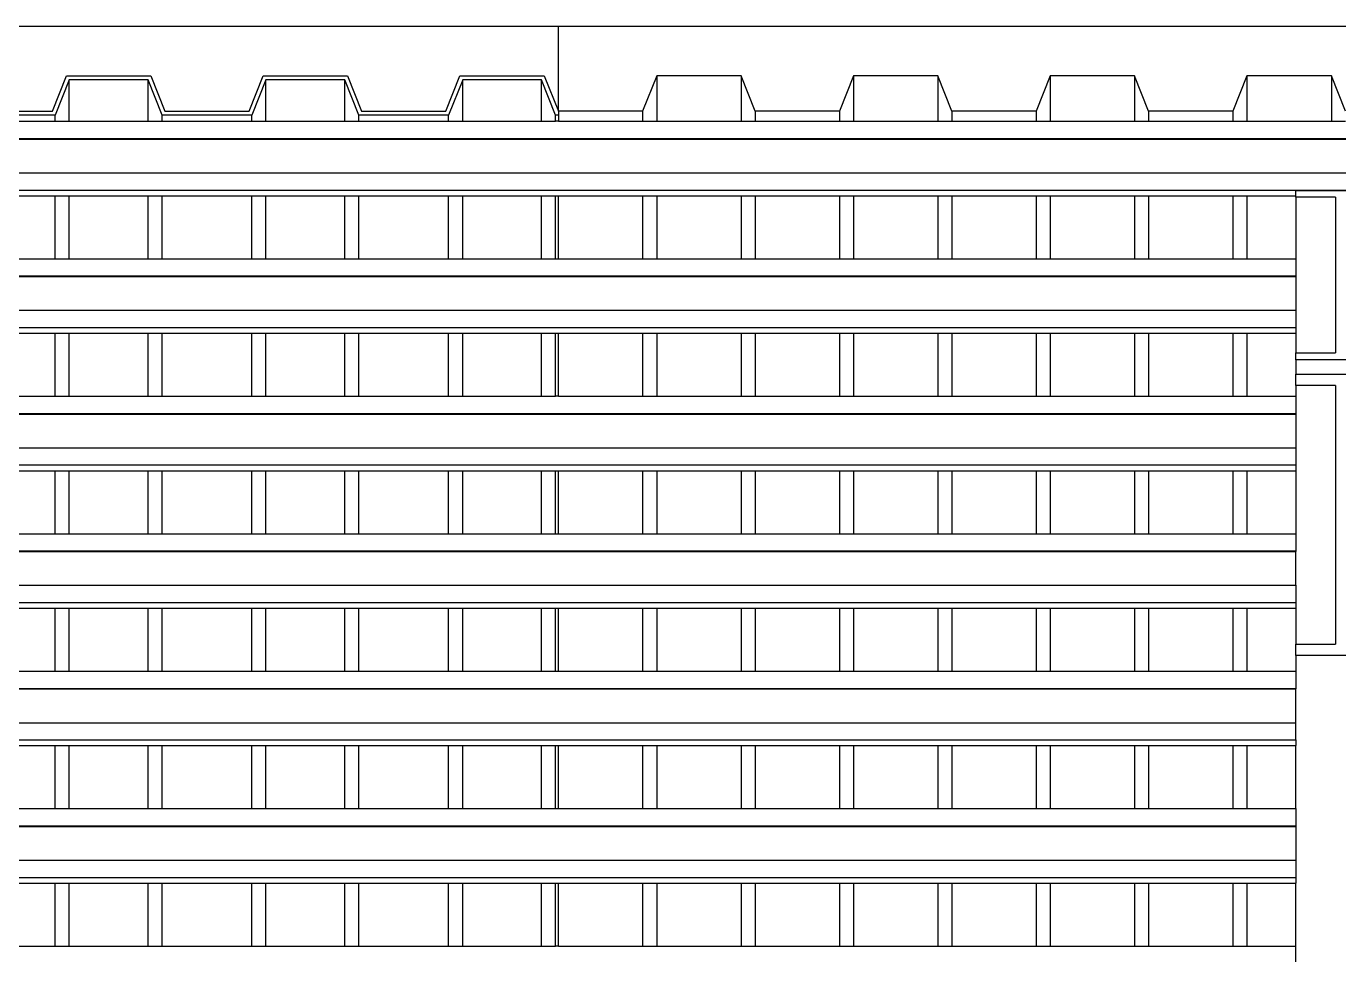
# Model space of a CAD drawing. Extents: x -34 to 34, y -12.8 to 11.9.
# Drawn here: x -24.859 to -22.976, y 10.591 to 11.923 of the extents above; entities that cross this region are included whole.
import ezdxf

# ---------------------------------------------------------------- set-up
doc = ezdxf.new("R2010")
doc.units = 0
doc.layers.get('0').update_dxf_attribs({"linetype": 'CONTINUOUS'})
doc.layers.add('SECTIONCUTEDGES', color=7, linetype='CONTINUOUS')

msp = doc.modelspace()

# ---------------------------------------------------------------- linework, layer by layer
for p, q in [((-23.9546, 11.8521), (-23.9546, 11.7867)), ((-23.8336, 11.8521), (-23.8336, 11.7867)), ((-23.6722, 11.8521), (-23.6722, 11.7867)), ((-23.5511, 11.8521), (-23.5511, 11.7867)), ((-23.3898, 11.8521), (-23.3898, 11.7867)), ((-23.2687, 11.8521), (-23.2687, 11.7867)), ((-23.1074, 11.8521), (-23.1074, 11.7867)), ((-22.9863, 11.8521), (-22.9863, 11.7867)), ((-24.7979, 11.7867), (-24.7979, 11.8463)), ((-24.6847, 11.7867), (-24.6847, 11.8463)), ((-24.5155, 11.7867), (-24.5155, 11.8463)), ((-24.4023, 11.7867), (-24.4023, 11.8463)), ((-24.2331, 11.7867), (-24.2331, 11.8463)), ((-24.1199, 11.7867), (-24.1199, 11.8463)), ((-24.8181, 11.7867), (-24.8181, 11.7956)), ((-24.6645, 11.7867), (-24.6645, 11.7956)), ((-24.5357, 11.7867), (-24.5357, 11.7956)), ((-24.3821, 11.7867), (-24.3821, 11.7956)), ((-24.2533, 11.7867), (-24.2533, 11.7956)), ((-24.0997, 11.7867), (-24.0997, 11.7956)), ((-24.0958, 11.7956), (-24.0958, 11.7867)), ((-23.9748, 11.8014), (-23.9748, 11.7867)), ((-23.8134, 11.8014), (-23.8134, 11.7867)), ((-23.6924, 11.8014), (-23.6924, 11.7867)), ((-23.531, 11.8014), (-23.531, 11.7867)), ((-23.4099, 11.8014), (-23.4099, 11.7867)), ((-23.2486, 11.8014), (-23.2486, 11.7867)), ((-23.1275, 11.8014), (-23.1275, 11.7867)), ((-24.947, 11.7867), (-24.8181, 11.7867)), ((-24.8181, 11.7867), (-24.7979, 11.7867)), ((-24.7979, 11.7867), (-24.6847, 11.7867)), ((-24.6847, 11.7867), (-24.6645, 11.7867)), ((-24.6645, 11.7867), (-24.5357, 11.7867)), ((-24.5357, 11.7867), (-24.5155, 11.7867)), ((-24.5155, 11.7867), (-24.4023, 11.7867)), ((-24.4023, 11.7867), (-24.3821, 11.7867)), ((-24.3821, 11.7867), (-24.2533, 11.7867)), ((-24.2533, 11.7867), (-24.2331, 11.7867)), ((-24.2331, 11.7867), (-24.1199, 11.7867)), ((-24.1199, 11.7867), (-24.0997, 11.7867)), ((-24.0958, 11.7867), (-24.0997, 11.7867)), ((-24.0958, 11.7867), (-23.9748, 11.7867)), ((-23.9748, 11.7867), (-23.9546, 11.7867)), ((-23.9546, 11.7867), (-23.8336, 11.7867)), ((-23.8336, 11.7867), (-23.8134, 11.7867)), ((-23.8134, 11.7867), (-23.6924, 11.7867)), ((-23.6924, 11.7867), (-23.6722, 11.7867)), ((-23.6722, 11.7867), (-23.5511, 11.7867)), ((-23.5511, 11.7867), (-23.531, 11.7867)), ((-23.531, 11.7867), (-23.4099, 11.7867)), ((-23.4099, 11.7867), (-23.3898, 11.7867)), ((-23.3898, 11.7867), (-23.2687, 11.7867)), ((-23.2687, 11.7867), (-23.2486, 11.7867)), ((-23.2486, 11.7867), (-23.1275, 11.7867)), ((-23.1275, 11.7867), (-23.1074, 11.7867)), ((-23.1074, 11.7867), (-22.9863, 11.7867)), ((-22.9863, 11.7867), (-22.9661, 11.7867)), ((-29.4818, 11.762), (-11.7932, 11.762)), ((-29.4818, 11.7612), (-11.7932, 11.7612)), ((-29.4818, 11.7127), (-11.7932, 11.7127)), ((-26.6672, 11.688), (-11.7932, 11.688)), ((-24.947, 11.6798), (-24.8181, 11.6798)), ((-24.8181, 11.5894), (-24.8181, 11.6798)), ((-24.8181, 11.6798), (-24.7979, 11.6798)), ((-24.7979, 11.5894), (-24.7979, 11.6798)), ((-24.7979, 11.6798), (-24.6847, 11.6798)), ((-24.6847, 11.5894), (-24.6847, 11.6798)), ((-24.6847, 11.6798), (-24.6645, 11.6798)), ((-24.6645, 11.5894), (-24.6645, 11.6798)), ((-24.6645, 11.6798), (-24.5357, 11.6798)), ((-24.5357, 11.5894), (-24.5357, 11.6798)), ((-24.5357, 11.6798), (-24.5155, 11.6798)), ((-24.5155, 11.5894), (-24.5155, 11.6798)), ((-24.5155, 11.6798), (-24.4023, 11.6798)), ((-24.4023, 11.5894), (-24.4023, 11.6798)), ((-24.4023, 11.6798), (-24.3821, 11.6798)), ((-24.3821, 11.5894), (-24.3821, 11.6798)), ((-24.3821, 11.6798), (-24.2533, 11.6798)), ((-24.2533, 11.5894), (-24.2533, 11.6798)), ((-24.2533, 11.6798), (-24.2331, 11.6798)), ((-24.2331, 11.5894), (-24.2331, 11.6798)), ((-24.2331, 11.6798), (-24.1199, 11.6798)), ((-24.1199, 11.5894), (-24.1199, 11.6798)), ((-24.1199, 11.6798), (-24.0997, 11.6798)), ((-24.0997, 11.5894), (-24.0997, 11.6798)), ((-24.0997, 11.6798), (-24.0958, 11.6798)), ((-24.0958, 11.5894), (-24.0958, 11.6798)), ((-24.0958, 11.6798), (-23.9748, 11.6798)), ((-23.9748, 11.6798), (-23.9748, 11.5894)), ((-23.9748, 11.6798), (-23.9546, 11.6798)), ((-23.9546, 11.6798), (-23.9546, 11.5894)), ((-23.9546, 11.6798), (-23.8336, 11.6798)), ((-23.8336, 11.6798), (-23.8336, 11.5894)), ((-23.8336, 11.6798), (-23.8134, 11.6798)), ((-23.8134, 11.6798), (-23.8134, 11.5894)), ((-23.8134, 11.6798), (-23.6924, 11.6798)), ((-23.6924, 11.6798), (-23.6924, 11.5894)), ((-23.6924, 11.6798), (-23.6722, 11.6798)), ((-23.6722, 11.6798), (-23.6722, 11.5894)), ((-23.6722, 11.6798), (-23.5511, 11.6798)), ((-23.5511, 11.6798), (-23.5511, 11.5894)), ((-23.5511, 11.6798), (-23.531, 11.6798)), ((-23.531, 11.6798), (-23.531, 11.5894)), ((-23.531, 11.6798), (-23.4099, 11.6798)), ((-23.4099, 11.6798), (-23.4099, 11.5894)), ((-23.4099, 11.6798), (-23.3898, 11.6798)), ((-23.3898, 11.6798), (-23.3898, 11.5894)), ((-23.3898, 11.6798), (-23.2687, 11.6798)), ((-23.2687, 11.6798), (-23.2687, 11.5894)), ((-23.2687, 11.6798), (-23.2486, 11.6798)), ((-23.2486, 11.6798), (-23.2486, 11.5894)), ((-23.2486, 11.6798), (-23.1275, 11.6798)), ((-23.1275, 11.6798), (-23.1275, 11.5894)), ((-23.1275, 11.6798), (-23.1074, 11.6798)), ((-23.1074, 11.6798), (-23.1074, 11.5894)), ((-23.1074, 11.6798), (-23.0372, 11.6798)), ((-23.0372, 11.6776), (-23.0372, 11.5894)), ((-24.947, 11.5894), (-24.8181, 11.5894)), ((-24.8181, 11.5894), (-24.7979, 11.5894)), ((-24.7979, 11.5894), (-24.6847, 11.5894)), ((-24.6847, 11.5894), (-24.6645, 11.5894)), ((-24.6645, 11.5894), (-24.5357, 11.5894)), ((-24.5357, 11.5894), (-24.5155, 11.5894)), ((-24.5155, 11.5894), (-24.4023, 11.5894)), ((-24.4023, 11.5894), (-24.3821, 11.5894)), ((-24.3821, 11.5894), (-24.2533, 11.5894)), ((-24.2533, 11.5894), (-24.2331, 11.5894)), ((-24.2331, 11.5894), (-24.1199, 11.5894)), ((-24.1199, 11.5894), (-24.0997, 11.5894)), ((-24.0997, 11.5894), (-24.0958, 11.5894)), ((-24.0958, 11.5894), (-23.9748, 11.5894)), ((-23.9748, 11.5894), (-23.9546, 11.5894)), ((-23.9546, 11.5894), (-23.8336, 11.5894)), ((-23.8336, 11.5894), (-23.8134, 11.5894)), ((-23.8134, 11.5894), (-23.6924, 11.5894)), ((-23.6924, 11.5894), (-23.6722, 11.5894)), ((-23.6722, 11.5894), (-23.5511, 11.5894)), ((-23.5511, 11.5894), (-23.531, 11.5894)), ((-23.531, 11.5894), (-23.4099, 11.5894)), ((-23.4099, 11.5894), (-23.3898, 11.5894)), ((-23.3898, 11.5894), (-23.2687, 11.5894)), ((-23.2687, 11.5894), (-23.2486, 11.5894)), ((-23.2486, 11.5894), (-23.1275, 11.5894)), ((-23.1275, 11.5894), (-23.1074, 11.5894)), ((-23.1074, 11.5894), (-23.0372, 11.5894)), ((-23.0372, 11.5894), (-23.0372, 11.5647)), ((-26.6672, 11.5647), (-23.0372, 11.5647)), ((-26.6672, 11.5639), (-23.0372, 11.5639)), ((-23.0372, 11.5647), (-23.0372, 11.5639)), ((-23.0372, 11.5639), (-23.0372, 11.5154)), ((-26.6672, 11.5154), (-23.0372, 11.5154)), ((-23.0372, 11.5154), (-23.0372, 11.4907)), ((-26.6672, 11.4907), (-23.0372, 11.4907)), ((-24.947, 11.4825), (-24.8181, 11.4825)), ((-24.8181, 11.3921), (-24.8181, 11.4825)), ((-24.8181, 11.4825), (-24.7979, 11.4825)), ((-24.7979, 11.3921), (-24.7979, 11.4825)), ((-24.7979, 11.4825), (-24.6847, 11.4825)), ((-24.6847, 11.3921), (-24.6847, 11.4825)), ((-24.6847, 11.4825), (-24.6645, 11.4825)), ((-24.6645, 11.3921), (-24.6645, 11.4825)), ((-24.6645, 11.4825), (-24.5357, 11.4825)), ((-24.5357, 11.3921), (-24.5357, 11.4825)), ((-24.5357, 11.4825), (-24.5155, 11.4825)), ((-24.5155, 11.3921), (-24.5155, 11.4825)), ((-24.5155, 11.4825), (-24.4023, 11.4825)), ((-24.4023, 11.3921), (-24.4023, 11.4825)), ((-24.4023, 11.4825), (-24.3821, 11.4825)), ((-24.3821, 11.3921), (-24.3821, 11.4825)), ((-24.3821, 11.4825), (-24.2533, 11.4825)), ((-24.2533, 11.3921), (-24.2533, 11.4825)), ((-24.2533, 11.4825), (-24.2331, 11.4825)), ((-24.2331, 11.3921), (-24.2331, 11.4825)), ((-24.2331, 11.4825), (-24.1199, 11.4825)), ((-24.1199, 11.3921), (-24.1199, 11.4825)), ((-24.1199, 11.4825), (-24.0997, 11.4825)), ((-24.0997, 11.3921), (-24.0997, 11.4825)), ((-24.0997, 11.4825), (-24.0958, 11.4825)), ((-24.0958, 11.3921), (-24.0958, 11.4825)), ((-24.0958, 11.4825), (-23.9748, 11.4825)), ((-23.9748, 11.4825), (-23.9748, 11.3921)), ((-23.9748, 11.4825), (-23.9546, 11.4825)), ((-23.9546, 11.4825), (-23.9546, 11.3921)), ((-23.9546, 11.4825), (-23.8336, 11.4825)), ((-23.8336, 11.4825), (-23.8336, 11.3921)), ((-23.8336, 11.4825), (-23.8134, 11.4825)), ((-23.8134, 11.4825), (-23.8134, 11.3921)), ((-23.8134, 11.4825), (-23.6924, 11.4825)), ((-23.6924, 11.4825), (-23.6924, 11.3921)), ((-23.6924, 11.4825), (-23.6722, 11.4825)), ((-23.6722, 11.4825), (-23.6722, 11.3921)), ((-23.6722, 11.4825), (-23.5511, 11.4825)), ((-23.5511, 11.4825), (-23.5511, 11.3921)), ((-23.5511, 11.4825), (-23.531, 11.4825)), ((-23.531, 11.4825), (-23.531, 11.3921)), ((-23.531, 11.4825), (-23.4099, 11.4825)), ((-23.4099, 11.4825), (-23.4099, 11.3921)), ((-23.4099, 11.4825), (-23.3898, 11.4825)), ((-23.3898, 11.4825), (-23.3898, 11.3921)), ((-23.3898, 11.4825), (-23.2687, 11.4825)), ((-23.2687, 11.4825), (-23.2687, 11.3921)), ((-23.2687, 11.4825), (-23.2486, 11.4825)), ((-23.2486, 11.4825), (-23.2486, 11.3921)), ((-23.2486, 11.4825), (-23.1275, 11.4825)), ((-23.1275, 11.4825), (-23.1275, 11.3921)), ((-23.1275, 11.4825), (-23.1074, 11.4825)), ((-23.1074, 11.4825), (-23.1074, 11.3921)), ((-23.1074, 11.4825), (-23.0372, 11.4825)), ((-23.0372, 11.4907), (-23.0372, 11.4825)), ((-23.0372, 11.4825), (-23.0372, 11.4542)), ((-23.0372, 11.4442), (-23.0372, 11.4238)), ((-23.0372, 11.4073), (-23.0372, 11.3921)), ((-24.947, 11.3921), (-24.8181, 11.3921)), ((-24.8181, 11.3921), (-24.7979, 11.3921)), ((-24.7979, 11.3921), (-24.6847, 11.3921)), ((-24.6847, 11.3921), (-24.6645, 11.3921)), ((-24.6645, 11.3921), (-24.5357, 11.3921)), ((-24.5357, 11.3921), (-24.5155, 11.3921)), ((-24.5155, 11.3921), (-24.4023, 11.3921)), ((-24.4023, 11.3921), (-24.3821, 11.3921)), ((-24.3821, 11.3921), (-24.2533, 11.3921)), ((-24.2533, 11.3921), (-24.2331, 11.3921)), ((-24.2331, 11.3921), (-24.1199, 11.3921)), ((-24.1199, 11.3921), (-24.0997, 11.3921)), ((-24.0958, 11.3921), (-24.0997, 11.3921)), ((-24.0958, 11.3921), (-23.9748, 11.3921)), ((-23.9748, 11.3921), (-23.9546, 11.3921)), ((-23.9546, 11.3921), (-23.8336, 11.3921)), ((-23.8336, 11.3921), (-23.8134, 11.3921)), ((-23.8134, 11.3921), (-23.6924, 11.3921)), ((-23.6924, 11.3921), (-23.6722, 11.3921)), ((-23.6722, 11.3921), (-23.5511, 11.3921)), ((-23.5511, 11.3921), (-23.531, 11.3921)), ((-23.531, 11.3921), (-23.4099, 11.3921)), ((-23.4099, 11.3921), (-23.3898, 11.3921)), ((-23.3898, 11.3921), (-23.2687, 11.3921)), ((-23.2687, 11.3921), (-23.2486, 11.3921)), ((-23.2486, 11.3921), (-23.1275, 11.3921)), ((-23.1275, 11.3921), (-23.1074, 11.3921)), ((-23.1074, 11.3921), (-23.0372, 11.3921)), ((-23.0372, 11.3921), (-23.0372, 11.3674)), ((-26.6672, 11.3674), (-23.0372, 11.3674)), ((-26.6672, 11.3666), (-23.0372, 11.3666)), ((-23.0372, 11.3674), (-23.0372, 11.3666)), ((-23.0372, 11.3666), (-23.0372, 11.3181)), ((-26.6672, 11.3181), (-23.0372, 11.3181)), ((-23.0372, 11.3181), (-23.0372, 11.2935)), ((-26.6672, 11.2935), (-23.0372, 11.2935)), ((-24.947, 11.2852), (-24.8181, 11.2852)), ((-24.8181, 11.1948), (-24.8181, 11.2852)), ((-24.8181, 11.2852), (-24.7979, 11.2852)), ((-24.7979, 11.1948), (-24.7979, 11.2852)), ((-24.7979, 11.2852), (-24.6847, 11.2852)), ((-24.6847, 11.1948), (-24.6847, 11.2852)), ((-24.6847, 11.2852), (-24.6645, 11.2852)), ((-24.6645, 11.1948), (-24.6645, 11.2852)), ((-24.6645, 11.2852), (-24.5357, 11.2852)), ((-24.5357, 11.1948), (-24.5357, 11.2852)), ((-24.5357, 11.2852), (-24.5155, 11.2852)), ((-24.5155, 11.1948), (-24.5155, 11.2852)), ((-24.5155, 11.2852), (-24.4023, 11.2852)), ((-24.4023, 11.1948), (-24.4023, 11.2852)), ((-24.4023, 11.2852), (-24.3821, 11.2852)), ((-24.3821, 11.1948), (-24.3821, 11.2852)), ((-24.3821, 11.2852), (-24.2533, 11.2852)), ((-24.2533, 11.1948), (-24.2533, 11.2852)), ((-24.2533, 11.2852), (-24.2331, 11.2852)), ((-24.2331, 11.1948), (-24.2331, 11.2852)), ((-24.2331, 11.2852), (-24.1199, 11.2852)), ((-24.1199, 11.1948), (-24.1199, 11.2852)), ((-24.1199, 11.2852), (-24.0997, 11.2852)), ((-24.0997, 11.1948), (-24.0997, 11.2852)), ((-24.0997, 11.2852), (-24.0958, 11.2852)), ((-24.0958, 11.1948), (-24.0958, 11.2852)), ((-24.0958, 11.2852), (-23.9748, 11.2852)), ((-23.9748, 11.2852), (-23.9748, 11.1948)), ((-23.9748, 11.2852), (-23.9546, 11.2852)), ((-23.9546, 11.2852), (-23.9546, 11.1948)), ((-23.9546, 11.2852), (-23.8336, 11.2852)), ((-23.8336, 11.2852), (-23.8336, 11.1948)), ((-23.8336, 11.2852), (-23.8134, 11.2852)), ((-23.8134, 11.2852), (-23.8134, 11.1948)), ((-23.8134, 11.2852), (-23.6924, 11.2852)), ((-23.6924, 11.2852), (-23.6924, 11.1948)), ((-23.6924, 11.2852), (-23.6722, 11.2852)), ((-23.6722, 11.2852), (-23.6722, 11.1948)), ((-23.6722, 11.2852), (-23.5511, 11.2852)), ((-23.5511, 11.2852), (-23.5511, 11.1948)), ((-23.5511, 11.2852), (-23.531, 11.2852)), ((-23.531, 11.2852), (-23.531, 11.1948)), ((-23.531, 11.2852), (-23.4099, 11.2852)), ((-23.4099, 11.2852), (-23.4099, 11.1948)), ((-23.4099, 11.2852), (-23.3898, 11.2852)), ((-23.3898, 11.2852), (-23.3898, 11.1948)), ((-23.3898, 11.2852), (-23.2687, 11.2852)), ((-23.2687, 11.2852), (-23.2687, 11.1948)), ((-23.2687, 11.2852), (-23.2486, 11.2852)), ((-23.2486, 11.2852), (-23.2486, 11.1948)), ((-23.2486, 11.2852), (-23.1275, 11.2852)), ((-23.1275, 11.2852), (-23.1275, 11.1948)), ((-23.1275, 11.2852), (-23.1074, 11.2852)), ((-23.1074, 11.2852), (-23.1074, 11.1948)), ((-23.1074, 11.2852), (-23.0372, 11.2852)), ((-23.0372, 11.2935), (-23.0372, 11.2852)), ((-23.0372, 11.2852), (-23.0372, 11.1948)), ((-24.947, 11.1948), (-24.8181, 11.1948)), ((-24.8181, 11.1948), (-24.7979, 11.1948)), ((-24.7979, 11.1948), (-24.6847, 11.1948)), ((-24.6847, 11.1948), (-24.6645, 11.1948)), ((-24.6645, 11.1948), (-24.5357, 11.1948)), ((-24.5357, 11.1948), (-24.5155, 11.1948)), ((-24.5155, 11.1948), (-24.4023, 11.1948)), ((-24.4023, 11.1948), (-24.3821, 11.1948)), ((-24.3821, 11.1948), (-24.2533, 11.1948)), ((-24.2533, 11.1948), (-24.2331, 11.1948)), ((-24.2331, 11.1948), (-24.1199, 11.1948)), ((-24.1199, 11.1948), (-24.0997, 11.1948)), ((-24.0997, 11.1948), (-24.0958, 11.1948)), ((-24.0958, 11.1948), (-23.9748, 11.1948)), ((-23.9748, 11.1948), (-23.9546, 11.1948)), ((-23.9546, 11.1948), (-23.8336, 11.1948)), ((-23.8336, 11.1948), (-23.8134, 11.1948)), ((-23.8134, 11.1948), (-23.6924, 11.1948)), ((-23.6924, 11.1948), (-23.6722, 11.1948)), ((-23.6722, 11.1948), (-23.5511, 11.1948)), ((-23.5511, 11.1948), (-23.531, 11.1948)), ((-23.531, 11.1948), (-23.4099, 11.1948)), ((-23.4099, 11.1948), (-23.3898, 11.1948)), ((-23.3898, 11.1948), (-23.2687, 11.1948)), ((-23.2687, 11.1948), (-23.2486, 11.1948)), ((-23.2486, 11.1948), (-23.1275, 11.1948)), ((-23.1275, 11.1948), (-23.1074, 11.1948)), ((-23.1074, 11.1948), (-23.0372, 11.1948)), ((-23.0372, 11.1948), (-23.0372, 11.1702)), ((-26.6672, 11.1702), (-23.0372, 11.1702)), ((-26.6672, 11.1693), (-23.0372, 11.1693)), ((-23.0372, 11.1702), (-23.0372, 11.1693)), ((-23.0372, 11.1208), (-23.0372, 11.1693)), ((-26.6672, 11.1208), (-23.0372, 11.1208)), ((-23.0372, 11.1208), (-23.0372, 11.0962)), ((-26.6672, 11.0962), (-23.0372, 11.0962)), ((-23.0372, 11.0962), (-23.0372, 11.088)), ((-24.947, 11.088), (-24.8181, 11.088)), ((-24.8181, 10.9975), (-24.8181, 11.088)), ((-24.8181, 11.088), (-24.7979, 11.088)), ((-24.7979, 10.9975), (-24.7979, 11.088)), ((-24.7979, 11.088), (-24.6847, 11.088)), ((-24.6847, 10.9975), (-24.6847, 11.088)), ((-24.6847, 11.088), (-24.6645, 11.088)), ((-24.6645, 10.9975), (-24.6645, 11.088)), ((-24.6645, 11.088), (-24.5357, 11.088)), ((-24.5357, 10.9975), (-24.5357, 11.088)), ((-24.5357, 11.088), (-24.5155, 11.088)), ((-24.5155, 10.9975), (-24.5155, 11.088)), ((-24.5155, 11.088), (-24.4023, 11.088)), ((-24.4023, 10.9975), (-24.4023, 11.088)), ((-24.4023, 11.088), (-24.3821, 11.088)), ((-24.3821, 10.9975), (-24.3821, 11.088)), ((-24.3821, 11.088), (-24.2533, 11.088)), ((-24.2533, 10.9975), (-24.2533, 11.088)), ((-24.2533, 11.088), (-24.2331, 11.088)), ((-24.2331, 10.9975), (-24.2331, 11.088)), ((-24.2331, 11.088), (-24.1199, 11.088)), ((-24.1199, 10.9975), (-24.1199, 11.088)), ((-24.1199, 11.088), (-24.0997, 11.088)), ((-24.0997, 10.9975), (-24.0997, 11.088)), ((-24.0997, 11.088), (-24.0958, 11.088)), ((-24.0958, 10.9975), (-24.0958, 11.088)), ((-24.0958, 11.088), (-23.9748, 11.088)), ((-23.9748, 11.088), (-23.9748, 10.9975)), ((-23.9748, 11.088), (-23.9546, 11.088)), ((-23.9546, 11.088), (-23.9546, 10.9975)), ((-23.9546, 11.088), (-23.8336, 11.088)), ((-23.8336, 11.088), (-23.8336, 10.9975)), ((-23.8336, 11.088), (-23.8134, 11.088)), ((-23.8134, 11.088), (-23.8134, 10.9975)), ((-23.8134, 11.088), (-23.6924, 11.088)), ((-23.6924, 11.088), (-23.6924, 10.9975)), ((-23.6924, 11.088), (-23.6722, 11.088)), ((-23.6722, 11.088), (-23.6722, 10.9975)), ((-23.6722, 11.088), (-23.5511, 11.088)), ((-23.5511, 11.088), (-23.5511, 10.9975)), ((-23.5511, 11.088), (-23.531, 11.088)), ((-23.531, 11.088), (-23.531, 10.9975)), ((-23.531, 11.088), (-23.4099, 11.088)), ((-23.4099, 11.088), (-23.4099, 10.9975)), ((-23.4099, 11.088), (-23.3898, 11.088)), ((-23.3898, 11.088), (-23.3898, 10.9975)), ((-23.3898, 11.088), (-23.2687, 11.088)), ((-23.2687, 11.088), (-23.2687, 10.9975)), ((-23.2687, 11.088), (-23.2486, 11.088)), ((-23.2486, 11.088), (-23.2486, 10.9975)), ((-23.2486, 11.088), (-23.1275, 11.088)), ((-23.1275, 11.088), (-23.1275, 10.9975)), ((-23.1275, 11.088), (-23.1074, 11.088)), ((-23.1074, 11.088), (-23.1074, 10.9975)), ((-23.1074, 11.088), (-23.0372, 11.088)), ((-23.0372, 11.088), (-23.0372, 11.0365)), ((-23.0372, 11.02), (-23.0372, 10.9975)), ((-24.947, 10.9975), (-24.8181, 10.9975)), ((-24.8181, 10.9975), (-24.7979, 10.9975)), ((-24.7979, 10.9975), (-24.6847, 10.9975)), ((-24.6847, 10.9975), (-24.6645, 10.9975)), ((-24.6645, 10.9975), (-24.5357, 10.9975)), ((-24.5357, 10.9975), (-24.5155, 10.9975)), ((-24.5155, 10.9975), (-24.4023, 10.9975)), ((-24.4023, 10.9975), (-24.3821, 10.9975)), ((-24.3821, 10.9975), (-24.2533, 10.9975)), ((-24.2533, 10.9975), (-24.2331, 10.9975)), ((-24.2331, 10.9975), (-24.1199, 10.9975)), ((-24.1199, 10.9975), (-24.0997, 10.9975)), ((-24.0997, 10.9975), (-24.0958, 10.9975)), ((-24.0958, 10.9975), (-23.9748, 10.9975)), ((-23.9748, 10.9975), (-23.9546, 10.9975)), ((-23.9546, 10.9975), (-23.8336, 10.9975)), ((-23.8336, 10.9975), (-23.8134, 10.9975)), ((-23.8134, 10.9975), (-23.6924, 10.9975)), ((-23.6924, 10.9975), (-23.6722, 10.9975)), ((-23.6722, 10.9975), (-23.5511, 10.9975)), ((-23.5511, 10.9975), (-23.531, 10.9975)), ((-23.531, 10.9975), (-23.4099, 10.9975)), ((-23.4099, 10.9975), (-23.3898, 10.9975)), ((-23.3898, 10.9975), (-23.2687, 10.9975)), ((-23.2687, 10.9975), (-23.2486, 10.9975)), ((-23.2486, 10.9975), (-23.1275, 10.9975)), ((-23.1275, 10.9975), (-23.1074, 10.9975)), ((-23.1074, 10.9975), (-23.0372, 10.9975)), ((-23.0372, 10.9975), (-23.0372, 10.9729)), ((-26.6672, 10.9729), (-23.0372, 10.9729)), ((-26.6672, 10.9721), (-23.0372, 10.9721)), ((-23.0372, 10.9729), (-23.0372, 10.9721)), ((-23.0372, 10.9236), (-23.0372, 10.9721)), ((-26.6672, 10.9236), (-23.0372, 10.9236)), ((-23.0372, 10.8989), (-23.0372, 10.9236)), ((-26.6672, 10.8989), (-23.0372, 10.8989)), ((-24.947, 10.8907), (-24.8181, 10.8907)), ((-24.8181, 10.8003), (-24.8181, 10.8907)), ((-24.8181, 10.8907), (-24.7979, 10.8907)), ((-24.7979, 10.8003), (-24.7979, 10.8907)), ((-24.7979, 10.8907), (-24.6847, 10.8907)), ((-24.6847, 10.8003), (-24.6847, 10.8907)), ((-24.6847, 10.8907), (-24.6645, 10.8907)), ((-24.6645, 10.8003), (-24.6645, 10.8907)), ((-24.6645, 10.8907), (-24.5357, 10.8907)), ((-24.5357, 10.8003), (-24.5357, 10.8907)), ((-24.5357, 10.8907), (-24.5155, 10.8907)), ((-24.5155, 10.8003), (-24.5155, 10.8907)), ((-24.5155, 10.8907), (-24.4023, 10.8907)), ((-24.4023, 10.8003), (-24.4023, 10.8907)), ((-24.4023, 10.8907), (-24.3821, 10.8907)), ((-24.3821, 10.8003), (-24.3821, 10.8907)), ((-24.3821, 10.8907), (-24.2533, 10.8907)), ((-24.2533, 10.8003), (-24.2533, 10.8907)), ((-24.2533, 10.8907), (-24.2331, 10.8907)), ((-24.2331, 10.8003), (-24.2331, 10.8907)), ((-24.2331, 10.8907), (-24.1199, 10.8907)), ((-24.1199, 10.8003), (-24.1199, 10.8907)), ((-24.1199, 10.8907), (-24.0997, 10.8907)), ((-24.0997, 10.8003), (-24.0997, 10.8907)), ((-24.0997, 10.8907), (-24.0958, 10.8907)), ((-24.0958, 10.8003), (-24.0958, 10.8907)), ((-24.0958, 10.8907), (-23.9748, 10.8907)), ((-23.9748, 10.8907), (-23.9748, 10.8003)), ((-23.9748, 10.8907), (-23.9546, 10.8907)), ((-23.9546, 10.8907), (-23.9546, 10.8003)), ((-23.9546, 10.8907), (-23.8336, 10.8907)), ((-23.8336, 10.8907), (-23.8336, 10.8003)), ((-23.8336, 10.8907), (-23.8134, 10.8907)), ((-23.8134, 10.8907), (-23.8134, 10.8003)), ((-23.8134, 10.8907), (-23.6924, 10.8907)), ((-23.6924, 10.8907), (-23.6924, 10.8003)), ((-23.6924, 10.8907), (-23.6722, 10.8907)), ((-23.6722, 10.8907), (-23.6722, 10.8003)), ((-23.6722, 10.8907), (-23.5511, 10.8907)), ((-23.5511, 10.8907), (-23.5511, 10.8003)), ((-23.5511, 10.8907), (-23.531, 10.8907)), ((-23.531, 10.8907), (-23.531, 10.8003)), ((-23.531, 10.8907), (-23.4099, 10.8907)), ((-23.4099, 10.8907), (-23.4099, 10.8003)), ((-23.4099, 10.8907), (-23.3898, 10.8907)), ((-23.3898, 10.8907), (-23.3898, 10.8003)), ((-23.3898, 10.8907), (-23.2687, 10.8907)), ((-23.2687, 10.8907), (-23.2687, 10.8003)), ((-23.2687, 10.8907), (-23.2486, 10.8907)), ((-23.2486, 10.8907), (-23.2486, 10.8003)), ((-23.2486, 10.8907), (-23.1275, 10.8907)), ((-23.1275, 10.8907), (-23.1275, 10.8003)), ((-23.1275, 10.8907), (-23.1074, 10.8907)), ((-23.1074, 10.8907), (-23.1074, 10.8003)), ((-23.1074, 10.8907), (-23.0372, 10.8907)), ((-23.0372, 10.8989), (-23.0372, 10.8907)), ((-23.0372, 10.8003), (-23.0372, 10.8907)), ((-24.947, 10.8003), (-24.8181, 10.8003)), ((-24.8181, 10.8003), (-24.7979, 10.8003)), ((-24.7979, 10.8003), (-24.6847, 10.8003)), ((-24.6847, 10.8003), (-24.6645, 10.8003)), ((-24.6645, 10.8003), (-24.5357, 10.8003)), ((-24.5357, 10.8003), (-24.5155, 10.8003)), ((-24.5155, 10.8003), (-24.4023, 10.8003)), ((-24.4023, 10.8003), (-24.3821, 10.8003)), ((-24.3821, 10.8003), (-24.2533, 10.8003)), ((-24.2533, 10.8003), (-24.2331, 10.8003)), ((-24.2331, 10.8003), (-24.1199, 10.8003)), ((-24.1199, 10.8003), (-24.0997, 10.8003)), ((-24.0997, 10.8003), (-24.0958, 10.8003)), ((-24.0958, 10.8003), (-23.9748, 10.8003)), ((-23.9748, 10.8003), (-23.9546, 10.8003)), ((-23.9546, 10.8003), (-23.8336, 10.8003)), ((-23.8336, 10.8003), (-23.8134, 10.8003)), ((-23.8134, 10.8003), (-23.6924, 10.8003)), ((-23.6924, 10.8003), (-23.6722, 10.8003)), ((-23.6722, 10.8003), (-23.5511, 10.8003)), ((-23.5511, 10.8003), (-23.531, 10.8003)), ((-23.531, 10.8003), (-23.4099, 10.8003)), ((-23.4099, 10.8003), (-23.3898, 10.8003)), ((-23.3898, 10.8003), (-23.2687, 10.8003)), ((-23.2687, 10.8003), (-23.2486, 10.8003)), ((-23.2486, 10.8003), (-23.1275, 10.8003)), ((-23.1275, 10.8003), (-23.1074, 10.8003)), ((-23.1074, 10.8003), (-23.0372, 10.8003)), ((-23.0372, 10.8003), (-23.0372, 10.7756)), ((-26.6672, 10.7756), (-23.0372, 10.7756)), ((-23.0372, 10.7756), (-23.0372, 10.7748)), ((-26.6672, 10.7748), (-23.0372, 10.7748)), ((-23.0372, 10.7748), (-23.0372, 10.7263)), ((-26.6672, 10.7263), (-23.0372, 10.7263)), ((-23.0372, 10.7263), (-23.0372, 10.7016)), ((-26.6672, 10.7016), (-23.0372, 10.7016)), ((-23.0372, 10.7016), (-23.0372, 10.6934)), ((-24.947, 10.6934), (-24.8181, 10.6934)), ((-24.8181, 10.603), (-24.8181, 10.6934)), ((-24.8181, 10.6934), (-24.7979, 10.6934)), ((-24.7979, 10.603), (-24.7979, 10.6934)), ((-24.7979, 10.6934), (-24.6847, 10.6934)), ((-24.6847, 10.603), (-24.6847, 10.6934)), ((-24.6847, 10.6934), (-24.6645, 10.6934)), ((-24.6645, 10.603), (-24.6645, 10.6934)), ((-24.6645, 10.6934), (-24.5357, 10.6934)), ((-24.5357, 10.603), (-24.5357, 10.6934)), ((-24.5357, 10.6934), (-24.5155, 10.6934)), ((-24.5155, 10.603), (-24.5155, 10.6934)), ((-24.5155, 10.6934), (-24.4023, 10.6934)), ((-24.4023, 10.603), (-24.4023, 10.6934)), ((-24.4023, 10.6934), (-24.3821, 10.6934)), ((-24.3821, 10.603), (-24.3821, 10.6934)), ((-24.3821, 10.6934), (-24.2533, 10.6934)), ((-24.2533, 10.603), (-24.2533, 10.6934)), ((-24.2533, 10.6934), (-24.2331, 10.6934)), ((-24.2331, 10.603), (-24.2331, 10.6934)), ((-24.2331, 10.6934), (-24.1199, 10.6934)), ((-24.1199, 10.603), (-24.1199, 10.6934)), ((-24.1199, 10.6934), (-24.0997, 10.6934)), ((-24.0997, 10.603), (-24.0997, 10.6934)), ((-24.0997, 10.6934), (-24.0958, 10.6934)), ((-24.0958, 10.603), (-24.0958, 10.6934)), ((-24.0958, 10.6934), (-23.9748, 10.6934)), ((-23.9748, 10.6934), (-23.9748, 10.603)), ((-23.9748, 10.6934), (-23.9546, 10.6934)), ((-23.9546, 10.6934), (-23.9546, 10.603)), ((-23.9546, 10.6934), (-23.8336, 10.6934)), ((-23.8336, 10.6934), (-23.8336, 10.603)), ((-23.8336, 10.6934), (-23.8134, 10.6934)), ((-23.8134, 10.6934), (-23.8134, 10.603)), ((-23.8134, 10.6934), (-23.6924, 10.6934)), ((-23.6924, 10.6934), (-23.6924, 10.603)), ((-23.6924, 10.6934), (-23.6722, 10.6934)), ((-23.6722, 10.6934), (-23.6722, 10.603)), ((-23.6722, 10.6934), (-23.5511, 10.6934)), ((-23.5511, 10.6934), (-23.5511, 10.603)), ((-23.5511, 10.6934), (-23.531, 10.6934)), ((-23.531, 10.6934), (-23.531, 10.603)), ((-23.531, 10.6934), (-23.4099, 10.6934)), ((-23.4099, 10.6934), (-23.4099, 10.603)), ((-23.4099, 10.6934), (-23.3898, 10.6934)), ((-23.3898, 10.6934), (-23.3898, 10.603)), ((-23.3898, 10.6934), (-23.2687, 10.6934)), ((-23.2687, 10.6934), (-23.2687, 10.603)), ((-23.2687, 10.6934), (-23.2486, 10.6934)), ((-23.2486, 10.6934), (-23.2486, 10.603)), ((-23.2486, 10.6934), (-23.1275, 10.6934)), ((-23.1275, 10.6934), (-23.1275, 10.603)), ((-23.1275, 10.6934), (-23.1074, 10.6934)), ((-23.1074, 10.6934), (-23.1074, 10.603)), ((-23.1074, 10.6934), (-23.0372, 10.6934)), ((-23.0372, 10.603), (-23.0372, 10.6934)), ((-24.947, 10.603), (-24.8181, 10.603)), ((-24.8181, 10.603), (-24.7979, 10.603)), ((-24.7979, 10.603), (-24.6847, 10.603)), ((-24.6847, 10.603), (-24.6645, 10.603)), ((-24.6645, 10.603), (-24.5357, 10.603)), ((-24.5357, 10.603), (-24.5155, 10.603)), ((-24.5155, 10.603), (-24.4023, 10.603)), ((-24.4023, 10.603), (-24.3821, 10.603)), ((-24.3821, 10.603), (-24.2533, 10.603)), ((-24.2533, 10.603), (-24.2331, 10.603)), ((-24.2331, 10.603), (-24.1199, 10.603)), ((-24.1199, 10.603), (-24.0997, 10.603)), ((-24.0958, 10.603), (-24.0997, 10.603)), ((-24.0958, 10.603), (-23.9748, 10.603)), ((-23.9748, 10.603), (-23.9546, 10.603)), ((-23.9546, 10.603), (-23.8336, 10.603)), ((-23.8336, 10.603), (-23.8134, 10.603)), ((-23.8134, 10.603), (-23.6924, 10.603)), ((-23.6924, 10.603), (-23.6722, 10.603)), ((-23.6722, 10.603), (-23.5511, 10.603)), ((-23.5511, 10.603), (-23.531, 10.603)), ((-23.531, 10.603), (-23.4099, 10.603)), ((-23.4099, 10.603), (-23.3898, 10.603)), ((-23.3898, 10.603), (-23.2687, 10.603)), ((-23.2687, 10.603), (-23.2486, 10.603)), ((-23.2486, 10.603), (-23.1275, 10.603)), ((-23.1275, 10.603), (-23.1074, 10.603)), ((-23.1074, 10.603), (-23.0372, 10.603)), ((-23.0372, 10.5783), (-23.0372, 10.603))]:
    msp.add_line(p, q)
at = {"layer": 'SECTIONCUTEDGES'}
for p, q in [((-26.7888, 11.923), (-24.0958, 11.923)), ((-24.0958, 11.923), (-20.9892, 11.923)), ((-24.0958, 11.8014), (-24.0958, 11.923)), ((-24.822, 11.8014), (-24.8018, 11.8521)), ((-24.8018, 11.8521), (-24.6808, 11.8521)), ((-24.6808, 11.8521), (-24.6606, 11.8014)), ((-24.5396, 11.8014), (-24.5194, 11.8521)), ((-24.5194, 11.8521), (-24.3984, 11.8521)), ((-24.3984, 11.8521), (-24.3782, 11.8014)), ((-24.2572, 11.8014), (-24.237, 11.8521)), ((-24.237, 11.8521), (-24.116, 11.8521)), ((-24.116, 11.8521), (-24.0958, 11.8014)), ((-23.9546, 11.8521), (-23.9748, 11.8014)), ((-23.8336, 11.8521), (-23.9546, 11.8521)), ((-23.8134, 11.8014), (-23.8336, 11.8521)), ((-23.6722, 11.8521), (-23.6924, 11.8014)), ((-23.5511, 11.8521), (-23.6722, 11.8521)), ((-23.531, 11.8014), (-23.5511, 11.8521)), ((-23.3898, 11.8521), (-23.4099, 11.8014)), ((-23.2687, 11.8521), (-23.3898, 11.8521)), ((-23.2486, 11.8014), (-23.2687, 11.8521)), ((-23.1074, 11.8521), (-23.1275, 11.8014)), ((-22.9863, 11.8521), (-23.1074, 11.8521)), ((-22.9661, 11.8014), (-22.9863, 11.8521)), ((-24.7979, 11.8463), (-24.8181, 11.7956)), ((-24.6847, 11.8463), (-24.7979, 11.8463)), ((-24.6645, 11.7956), (-24.6847, 11.8463)), ((-24.5155, 11.8463), (-24.5357, 11.7956)), ((-24.4023, 11.8463), (-24.5155, 11.8463)), ((-24.3821, 11.7956), (-24.4023, 11.8463)), ((-24.2331, 11.8463), (-24.2533, 11.7956)), ((-24.1199, 11.8463), (-24.2331, 11.8463)), ((-24.0997, 11.7956), (-24.1199, 11.8463)), ((-24.8181, 11.7956), (-24.947, 11.7956)), ((-24.943, 11.8014), (-24.822, 11.8014)), ((-24.5357, 11.7956), (-24.6645, 11.7956)), ((-24.6606, 11.8014), (-24.5396, 11.8014)), ((-24.2533, 11.7956), (-24.3821, 11.7956)), ((-24.3782, 11.8014), (-24.2572, 11.8014)), ((-24.0995, 11.7956), (-24.0997, 11.7956)), ((-24.0958, 11.7956), (-24.0995, 11.7956)), ((-23.9748, 11.8014), (-24.0958, 11.8014)), ((-24.0958, 11.8014), (-24.0958, 11.7956)), ((-23.6924, 11.8014), (-23.8134, 11.8014)), ((-23.4099, 11.8014), (-23.531, 11.8014)), ((-23.1275, 11.8014), (-23.2486, 11.8014)), ((-23.0372, 11.6875), (-22.9172, 11.6875)), ((-23.0372, 11.6798), (-23.0372, 11.6875)), ((-23.0372, 11.6776), (-23.0372, 11.6798)), ((-22.9803, 11.6776), (-23.0372, 11.6776)), ((-22.9803, 11.6776), (-22.9803, 11.4542)), ((-23.0372, 11.4442), (-23.0372, 11.4542)), ((-23.0372, 11.4542), (-22.9803, 11.4542)), ((-22.9172, 11.4442), (-23.0372, 11.4442)), ((-23.0372, 11.4073), (-23.0372, 11.4238)), ((-23.0372, 11.4238), (-22.9172, 11.4238)), ((-22.9803, 11.4073), (-23.0372, 11.4073)), ((-22.9803, 11.4073), (-22.9803, 11.0365)), ((-23.0372, 11.0365), (-22.9803, 11.0365)), ((-23.0372, 11.02), (-23.0372, 11.0365)), ((-22.9172, 11.02), (-23.0372, 11.02))]:
    msp.add_line(p, q, dxfattribs=at)

doc.saveas('drawing.dxf')
